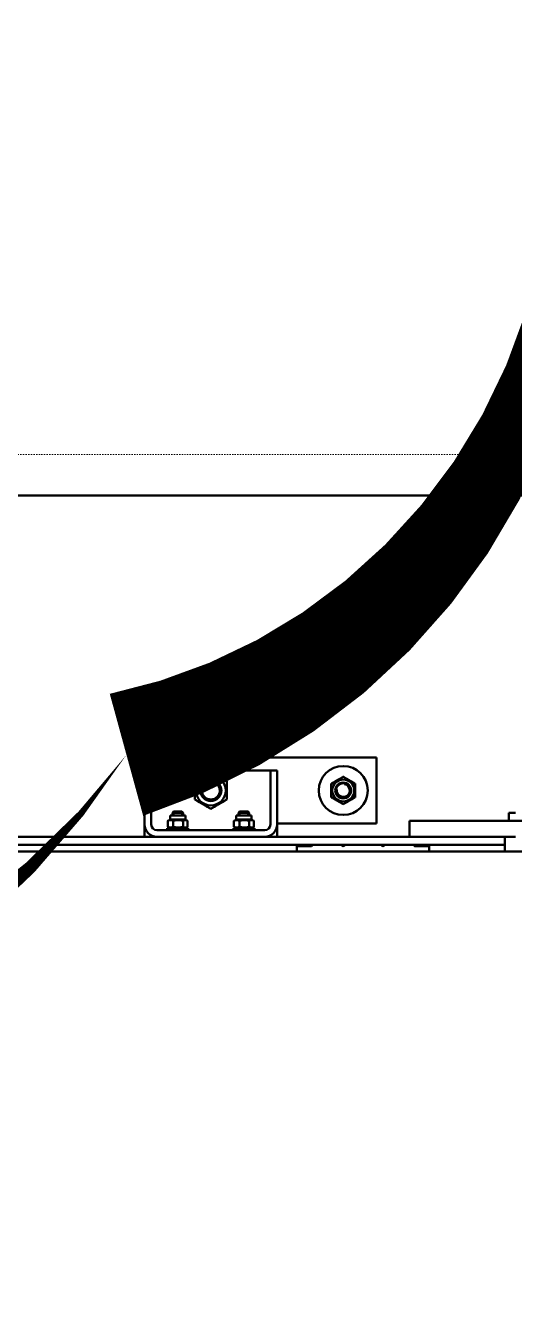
# Model space of a CAD drawing. Header units: metres. Extents: x -9891 to 773, y -8413 to 232.
# Drawn here: x -4577.4 to -4540.5, y -1293.7 to -1197.5 of the extents above; entities that cross this region are included whole.
import ezdxf

# ---------------------------------------------------------------- set-up
doc = ezdxf.new("R2010")
doc.units = ezdxf.units.M
doc.header["$LTSCALE"] = 0.01
doc.header["$MEASUREMENT"] = 0
doc.linetypes.add('AM_ISO09W050', pattern=[22.5, 12, -1.5, 3, -1.5, 3, -1.5])
doc.layers.get('0').update_dxf_attribs({"color": 30, "lineweight": 0})
for name, color, linetype, lineweight in [('HOLD', 7, 'Continuous', 0), ('SSN_PBC-AM_0', 5, 'Continuous', 50), ('SSN_PBC-AM_11', 9, 'AM_ISO09W050', 18)]:
    doc.layers.add(name, color=color, linetype=linetype, lineweight=lineweight)

# ---------------------------------------------------------------- blocks, each defined once
blk = doc.blocks.new('PBC_3190_20-017-10022_D')
at = {"layer": 'SSN_PBC-AM_0'}
for p, q in [((1155, 561), (1155, 571)), ((1155, 571), (1305, 571)), ((1305, 571), (1305, 521)), ((1130, 538.5), (1130, 561)), ((1135, 561), (1130, 561)), ((1135, 561), (1135, 538.5)), ((1135, 561), (1225, 561)), ((1230, 561), (1225, 561)), ((1225, 538.5), (1225, 561)), ((1230, 561), (1230, 538.5)), ((1130, 538.5), (1130, 520.3)), ((1135, 538.5), (1135, 520.3)), ((1151.77, 530), (1151, 529.23)), ((1159, 529.23), (1151, 529.23)), ((1151, 527.1), (1151, 529.23)), ((1151.74, 529.98), (1151.74, 527.1)), ((1151.77, 530), (1158.23, 530)), ((1158.23, 530), (1159, 529.23)), ((1158.26, 527.1), (1158.26, 529.98)), ((1159, 527.1), (1159, 529.23)), ((1201.77, 530), (1201, 529.23)), ((1209, 529.23), (1201, 529.23)), ((1201, 527.1), (1201, 529.23)), ((1201.74, 529.98), (1201.74, 527.1)), ((1201.77, 530), (1208.23, 530)), ((1208.23, 530), (1209, 529.23)), ((1208.26, 527.1), (1208.26, 529.98)), ((1209, 527.1), (1209, 529.23)), ((1225, 538.5), (1225, 520.3)), ((1230, 520.3), (1230, 538.5)), ((1130, 511), (1130, 520.3)), ((1147.5, 518.58), (1147.5, 523.06)), ((1149.18, 524.04), (1147.7, 523.18)), ((1149.18, 527.1), (1160.82, 527.1)), ((1149.18, 524.04), (1149.18, 527.1)), ((1149.18, 524.04), (1160.82, 524.04)), ((1151.58, 518.58), (1151.58, 523.06)), ((1159.08, 518.58), (1159.08, 523.06)), ((1160.82, 524.04), (1160.82, 527.1)), ((1160.82, 524.04), (1162.3, 523.18)), ((1162.5, 518.58), (1162.5, 523.06)), ((1197.5, 518.58), (1197.5, 523.06)), ((1199.18, 524.04), (1197.7, 523.18)), ((1199.18, 527.1), (1210.82, 527.1)), ((1199.18, 524.04), (1199.18, 527.1)), ((1199.18, 524.04), (1210.82, 524.04)), ((1201.58, 518.58), (1201.58, 523.06)), ((1209.08, 518.58), (1209.08, 523.06)), ((1210.82, 524.04), (1210.82, 527.1)), ((1210.82, 524.04), (1212.3, 523.18)), ((1212.5, 518.58), (1212.5, 523.06)), ((1305, 521), (1230, 521)), ((1230, 520.3), (1230, 511)), ((1330, 523), (1335, 523)), ((1330, 523), (1330, 511)), ((1562, 523), (1335, 523)), ((1405, 523.1), (1359.58, 523.1)), ((1359.58, 523), (1359.58, 523.1)), ((1405, 529), (1405, 523)), ((1405, 529), (1410, 529)), ((38, 511), (1397, 511)), ((1220.7, 516), (1139.3, 516)), ((1163, 517.6), (1147, 517.6)), ((1147, 517.6), (1147, 516)), ((1149.18, 517.6), (1147.7, 518.46)), ((1160.82, 517.6), (1162.3, 518.46)), ((1163, 517.6), (1163, 516)), ((1213, 517.6), (1197, 517.6)), ((1197, 517.6), (1197, 516)), ((1199.18, 517.6), (1197.7, 518.46)), ((1210.82, 517.6), (1212.3, 518.46)), ((1213, 517.6), (1213, 516)), ((1397, 511), (1402, 511)), ((1402, 511), (1410, 511)), ((1402, 505), (1402, 511)), ((38, 505), (1397, 505)), ((1245, 504.5), (1245, 505)), ((1245, 504), (1245, 504.5)), ((1245, 504), (1254.3, 504)), ((1245, 500), (1245, 504)), ((1250, 504.5), (1250, 505)), ((1250, 504), (1250, 504.5)), ((1256, 504), (1254.3, 504)), ((1256.5, 505), (1256.5, 504.5)), ((1333.5, 504.5), (1333.5, 505)), ((1335.7, 504), (1334, 504)), ((1335.7, 504), (1345, 504)), ((1340, 505), (1340, 504.5)), ((1340, 504.5), (1340, 504)), ((1345, 505), (1345, 504.5)), ((1345, 504.5), (1345, 504)), ((1345, 504), (1345, 500)), ((1402, 505), (1397, 505)), ((1402, 500), (1402, 505)), ((3122, 500), (78, 500))]:
    blk.add_line(p, q, dxfattribs=at)
for centre, radius in [((1280, 546), 18.5), ((1180, 546), 11.25), ((1180, 546), 8), ((1180, 546), 8), ((1180, 546), 7), ((1280, 546), 8.3), ((1280, 546), 6), ((1280, 546), 6), ((1280, 546), 5.5)]:
    blk.add_circle(centre, radius, dxfattribs=at)
for centre, radius, start, end in [((1180, 546), 6.79, 170, 80), ((1280, 546), 4.95, 170, 80), ((1139.3, 520.3), 9.3, 180, 270), ((1139.3, 520.3), 4.3, 180, 270), ((1220.7, 520.3), 9.3, 270, 0), ((1220.7, 520.3), 4.3, 270, 0), ((1256, 504.5), 0.5, 270, 0), ((1280, 505), 1, 180, 0), ((1310, 505), 1, 180, 0), ((1334, 504.5), 0.5, 180, 270)]:
    blk.add_arc(centre, radius, start, end, dxfattribs=at)
for points, weights in [([(1168, 552.93), (1174, 556.39), (1180, 559.86)], [1, 1.15470053838, 1]), ([(1180, 559.86), (1186, 556.39), (1192, 552.93)], [1, 1.15470053838, 1]), ([(1168, 539.07), (1168, 546), (1168, 552.93)], [1, 1.15470053838, 1]), ([(1192, 552.93), (1192, 546), (1192, 539.07)], [1, 1.15470053838, 1]), ([(1271, 551.2), (1275.5, 553.79), (1280, 556.39)], [1, 1.15470053838, 1]), ([(1271, 540.8), (1271, 546), (1271, 551.2)], [1, 1.15470053838, 1]), ([(1280, 556.39), (1284.5, 553.79), (1289, 551.2)], [1, 1.15470053838, 1]), ([(1289, 551.2), (1289, 546), (1289, 540.8)], [1, 1.15470053838, 1]), ([(1180, 532.14), (1174, 535.61), (1168, 539.07)], [1, 1.15470053838, 1]), ([(1192, 539.07), (1186, 535.61), (1180, 532.14)], [1, 1.15470053838, 1]), ([(1280, 535.61), (1275.5, 538.21), (1271, 540.8)], [1, 1.15470053838, 1]), ([(1289, 540.8), (1284.5, 538.21), (1280, 535.61)], [1, 1.15470053838, 1]), ([(1151.58, 523.06), (1149.54, 524.15), (1147.5, 523.06)], [1, 1.15470053838, 1]), ([(1147.5, 523.06), (1147.6, 523.13), (1147.7, 523.18)], [1, 1.0078403239, 1.01488594238]), ([(1159.08, 523.06), (1155.33, 524.15), (1151.58, 523.06)], [1, 1.15470053838, 1]), ([(1162.5, 523.06), (1160.79, 524.15), (1159.08, 523.06)], [1, 1.15470053838, 1]), ([(1201.58, 523.06), (1199.54, 524.15), (1197.5, 523.06)], [1, 1.15470053838, 1]), ([(1197.5, 523.06), (1197.6, 523.13), (1197.7, 523.18)], [1, 1.0078403239, 1.01488594238]), ([(1209.08, 523.06), (1205.33, 524.15), (1201.58, 523.06)], [1, 1.15470053838, 1]), ([(1212.5, 523.06), (1210.79, 524.15), (1209.08, 523.06)], [1, 1.15470053838, 1]), ([(1147.5, 518.58), (1149.54, 517.49), (1151.58, 518.58)], [1, 1.15470053838, 1]), ([(1147.7, 518.46), (1147.6, 518.51), (1147.5, 518.58)], [1.01488594238, 1.0078403239, 1]), ([(1151.58, 518.58), (1155.33, 517.49), (1159.08, 518.58)], [1, 1.15470053838, 1]), ([(1159.08, 518.58), (1160.79, 517.49), (1162.5, 518.58)], [1, 1.15470053838, 1]), ([(1197.5, 518.58), (1199.54, 517.49), (1201.58, 518.58)], [1, 1.15470053838, 1]), ([(1197.7, 518.46), (1197.6, 518.51), (1197.5, 518.58)], [1.01488594238, 1.0078403239, 1]), ([(1201.58, 518.58), (1205.33, 517.49), (1209.08, 518.58)], [1, 1.15470053838, 1]), ([(1209.08, 518.58), (1210.79, 517.49), (1212.5, 518.58)], [1, 1.15470053838, 1])]:
    blk.add_rational_spline(points, weights, degree=2, dxfattribs=at)
at = {"layer": 'SSN_PBC-AM_11'}
blk.add_line((0, 800), (3200, 800), dxfattribs=at)
blk = doc.blocks.new('A$C4BDE36F2')
at = {"layer": 'SSN_PBC-AM_0'}
blk.add_lwpolyline([(-4.665, -4.49919), (-1.795, -4.49919), (-1.795, -6.03719), (-4.665, -6.03719)], close=True, dxfattribs=at)
at = {"layer": 'SSN_PBC-AM_0', "xscale": 0.001, "yscale": 0.001, "zscale": 0.001}
blk.add_blockref('PBC_3190_20-017-10022_D', (-4.83, -5.26819), dxfattribs=at)

msp = doc.modelspace()

# ---------------------------------------------------------------- linework, layer by layer
at = {"layer": 'HOLD'}
msp.add_lwpolyline([(-4986.945, -668.62, 0, 9.56, -0.520567), (-4891.349, -668.62, 0, 9.56, -0.520567), (-4795.753, -668.62, 0, 9.56, -0.520567), (-4700.157, -668.62, 0, 9.56, -0.520567), (-4604.561, -668.62, 0, 9.56, -0.520567), (-4544.598, -704.253, 0, 9.56, -0.520567), (-4544.598, -799.849, 0, 9.56, -0.520567), (-4544.598, -895.445, 0, 9.56, -0.520567), (-4544.598, -991.041, 0, 9.56, -0.520567), (-4544.598, -1086.637, 0, 9.56, -0.520567), (-4544.598, -1182.233, 0, 9.56, -0.520567), (-4569.806, -1252.62, 0, 9.56, -0.520567), (-4665.402, -1252.62, 0, 9.56, -0.520567), (-4760.998, -1252.62, 0, 9.56, -0.520567), (-4856.594, -1252.62, 0, 9.56, -0.520567), (-4952.19, -1252.62, 0, 9.56, -0.520567)], format="xyseb", dxfattribs=at)

# ---------------------------------------------------------------- block references
at = {"ltscale": 2000, "xscale": 100, "yscale": 100, "zscale": 100}
msp.add_blockref('A$C4BDE36F2', (-4198.435, -783.094), dxfattribs=at)

doc.saveas('drawing.dxf')
